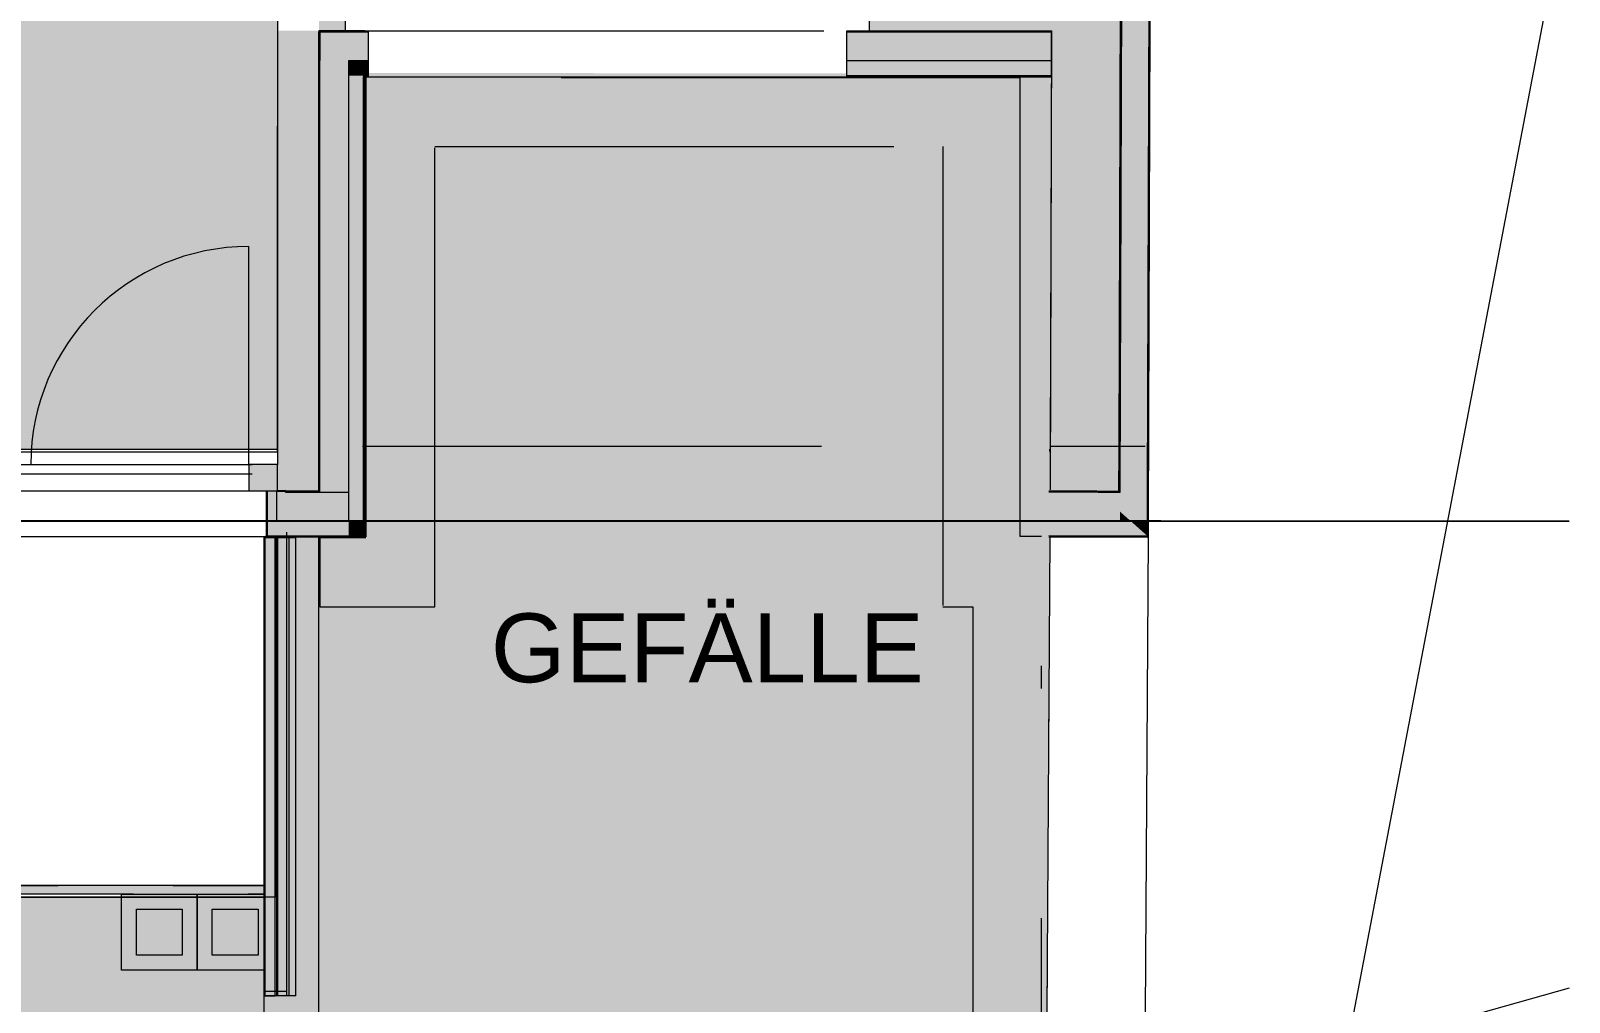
# Model space of a CAD drawing. Header units: metres. Extents: x -3.9 to 83, y -38 to 6.2.
# Drawn here: x 45.88 to 52.59, y -19.65 to -15.42 of the extents above; entities that cross this region are included whole.
import ezdxf

# ---------------------------------------------------------------- set-up
doc = ezdxf.new("R2010")
doc.units = ezdxf.units.M
doc.header["$MEASUREMENT"] = 0
doc.set_wipeout_variables(frame=1)
for name, pattern in [('Achse', [0.004, 0.002, -0.001, 0, -0.001]), ('Baufluchtlinie', [0.013, 0.008, -0.005]), ('Schnittlinie', [0.006, 0.003, -0.0015, 0, -0.0015]), ('UNSICHTBAR', [0.4, 0, -0.4]), ('Untersicht', [0.001, 0.0005, -0.0005]), ('Wipeout_Contour', [1, 0, -1]), ('Öffnungslinie Tür Fenster', [0.003, 0.002, -0.001])]:
    doc.linetypes.add(name, pattern=pattern)
for name, color, linetype in [('0._Erdgeschoß PP Icon_1_0', 7, 'Continuous'), ('0._Erdgeschoß PP Icon_1_110 Wand Aussen', 7, 'Continuous'), ('0._Erdgeschoß PP Icon_1_140 Brüstung', 7, 'Continuous'), ('0._Erdgeschoß PP Icon_1_140 Geländer transparent', 7, 'Continuous'), ('0._Erdgeschoß PP Icon_1_230 Decke abgehaengt', 7, 'Continuous'), ('0._Erdgeschoß PP Icon_1_240 Unterdämmung', 7, 'Continuous'), ('0._Erdgeschoß PP Icon_1_330 Dachaufbau', 7, 'Continuous'), ('0._Erdgeschoß PP Icon_1_710 Gelände', 7, 'Continuous'), ('0._Erdgeschoß PP Icon_1_810 Raum', 7, 'Continuous'), ('0._Erdgeschoß PP Icon_1_815 Raumbegrenzung', 7, 'Continuous'), ('0._Erdgeschoß PP Icon_1_905 VP Beschriftung Übersicht.Übersicht', 7, 'Continuous'), ('0._Erdgeschoß PP Icon_1_Neubau_840 Baulinien', 7, 'Continuous')]:
    doc.layers.add(name, color=color, linetype=linetype)
doc.styles.add('ERSTELLTER_STIL_6', font='arial.ttf')

msp = doc.modelspace()

# ---------------------------------------------------------------- wipeouts: each hides what was drawn before it
at = {"color": 254, "linetype": 'Wipeout_Contour', "lineweight": 0, "ltscale": 193.488375}
msp.add_wipeout([(28.2051, 3.5109), (28.2051, -37.8391), (52.5858, -37.8391), (52.5858, 3.5109)], dxfattribs=at).dxf.layer = '0._Erdgeschoß PP Icon_1_0'

# ---------------------------------------------------------------- next in the draw order: hatches: boundary and pattern name
at = {"layer": '0._Erdgeschoß PP Icon_1_110 Wand Aussen', "linetype": 'Continuous', "lineweight": 0, "true_color": 0x000000}
for points in [[(50.6244, -17.2408), (50.6567, -7.5507), (50.3567, -7.5497), (50.3244, -17.2398)], [(50.6288, -17.4208), (50.6617, -7.5507), (50.6567, -7.5507), (50.6238, -17.4208)], [(50.7488, -17.4262), (50.7817, -7.5511), (50.6617, -7.5507), (50.6288, -17.4258)], [(50.7534, -17.5512), (50.7867, -7.5511), (50.7817, -7.5511), (50.7484, -17.5512)], [(47.1384, -15.2354), (47.1384, -15.4154), (47.2534, -15.4154), (47.2534, -15.2354)], [(49.5374, -15.4154), (50.3305, -15.4154), (50.3311, -15.2354), (49.5374, -15.2354)], [(46.9584, -15.4154), (46.9584, -17.2404), (47.1384, -17.2404), (47.1384, -15.4154)], [(47.1434, -15.4204), (47.1384, -15.4154), (47.1384, -15.4204)], [(47.1434, -15.4154), (47.1384, -15.4154), (47.1434, -15.4204)], [(47.2534, -15.4154), (47.1434, -15.4154), (47.1434, -15.4204), (47.3529, -15.4204), (47.3529, -15.4154)], [(49.4379, -15.4154), (49.4379, -15.4204), (50.3305, -15.4204), (50.3305, -15.4154), (49.5374, -15.4154)], [(47.1434, -15.4204), (47.1384, -15.4204), (47.1384, -17.4204), (47.1434, -17.4204)], [(47.2684, -15.5454), (47.1434, -15.4204), (47.1434, -15.5454)], [(47.2684, -15.4204), (47.1434, -15.4204), (47.2684, -15.5454)], [(47.2684, -15.4204), (47.2684, -15.5454), (47.3529, -15.5454), (47.3529, -15.4204)], [(49.4379, -15.4204), (49.4379, -15.5454), (50.3301, -15.5454), (50.3305, -15.4204)], [(47.1434, -15.5454), (47.1434, -17.4254), (47.2684, -17.4254), (47.2684, -15.5454)], [(47.2684, -15.5454), (47.2684, -15.6104), (47.3334, -15.6104)], [(47.3334, -15.5454), (47.2684, -15.5454), (47.3334, -15.6104)], [(47.3529, -15.5454), (47.3334, -15.5454), (47.3334, -15.6104), (47.3529, -15.6104)], [(49.4379, -15.6104), (50.3299, -15.6104), (50.3301, -15.5454), (49.4379, -15.5454)], [(47.2684, -15.6104), (47.2684, -17.5504), (47.3334, -17.5504), (47.3334, -15.6104)], [(47.3334, -15.6104), (47.3334, -15.6154), (47.3384, -15.6154)], [(47.3384, -15.6104), (47.3334, -15.6104), (47.3384, -15.6154)], [(47.3334, -15.6154), (47.3334, -17.6154), (47.3384, -17.6154), (47.3384, -15.6154)], [(47.3529, -15.6104), (47.3384, -15.6104), (47.3384, -15.6154), (47.3529, -15.6154)], [(49.4379, -15.6154), (50.3298, -15.6154), (50.3299, -15.6104), (49.4379, -15.6104)], [(46.9584, -17.2404), (47.1384, -17.4204), (47.1384, -17.2404)], [(46.9584, -17.4204), (47.1384, -17.4204), (46.9584, -17.2404)], [(50.3188, -17.4198), (50.3238, -17.4198), (50.3244, -17.2398), (50.3194, -17.2544)], [(50.3194, -17.2544), (50.3244, -17.2398), (50.3194, -17.2398)], [(50.3238, -17.4198), (50.5275, -17.4205), (50.3244, -17.2398)], [(50.3244, -17.2398), (50.5275, -17.4205), (50.6238, -17.4208), (50.6244, -17.2408)], [(46.9584, -17.3054), (46.8334, -17.3054), (46.8334, -17.4204), (46.9584, -17.4204)], [(46.9134, -17.4204), (46.9134, -17.5504), (46.9534, -17.5504), (46.9534, -17.4204)], [(46.9934, -17.4254), (46.9934, -17.4204), (46.9534, -17.4204), (46.9534, -17.4254)], [(46.9534, -17.5504), (47.1434, -17.5504), (47.1434, -17.4254), (46.9534, -17.4254)], [(46.9934, -17.4204), (46.9934, -17.4254), (47.1384, -17.4254), (47.1384, -17.4204)], [(47.1434, -17.4204), (47.1384, -17.4204), (47.1434, -17.4254)], [(47.1384, -17.4254), (47.1434, -17.4254), (47.1384, -17.4204)], [(47.1434, -17.4254), (47.2684, -17.5504), (47.2684, -17.4254)], [(47.1434, -17.5504), (47.2684, -17.5504), (47.1434, -17.4254)], [(50.6285, -17.5103), (50.5332, -17.4255), (50.3188, -17.4248), (50.3184, -17.5498), (50.6284, -17.5508)], [(50.3188, -17.4248), (50.5332, -17.4255), (50.5275, -17.4205), (50.3188, -17.4198)], [(50.5275, -17.4205), (50.5332, -17.4255), (50.6238, -17.4258), (50.6238, -17.4208)], [(50.5332, -17.4255), (50.6235, -17.5059), (50.6238, -17.4258)], [(50.6238, -17.4258), (50.6235, -17.5059), (50.6285, -17.5103), (50.6288, -17.4258)], [(50.6238, -17.4208), (50.6238, -17.4258), (50.6288, -17.4258), (50.6288, -17.4208)], [(50.6288, -17.4258), (50.6285, -17.5103), (50.6742, -17.5509), (50.7484, -17.5512), (50.7488, -17.4262)], [(47.2684, -17.5504), (47.3334, -17.6154), (47.3334, -17.5504)], [(47.2684, -17.6154), (47.3334, -17.6154), (47.2684, -17.5504)], [(50.6284, -17.5508), (50.6742, -17.5509), (50.6285, -17.5103)], [(47.3334, -17.6154), (47.3384, -17.6204), (47.3384, -17.6154)], [(47.3334, -17.6204), (47.3384, -17.6204), (47.3334, -17.6154)]]:
    msp.add_hatch(color=18, dxfattribs=at).paths.add_polyline_path(points)
at = {"layer": '0._Erdgeschoß PP Icon_1_810 Raum', "linetype": 'Continuous', "lineweight": 0, "true_color": 0x191919}
msp.add_hatch(color=250, dxfattribs=at).paths.add_polyline_path([(46.9584, -15.2354), (46.9584, -8.7754), (46.9584, -5.6604), (45.2034, -5.6604), (45.2034, -8.0254), (45.4534, -8.0254), (45.4534, -8.7754), (45.2034, -8.7754), (42.7434, -8.7754), (42.7434, -8.5954), (42.7434, -8.5879), (42.5834, -8.5879), (42.5834, -8.5654), (40.9034, -8.5654), (40.9034, -8.5879), (40.7434, -8.5879), (40.7434, -8.7754), (40.1134, -8.7754), (38.6534, -8.7754), (38.6534, -9.6854), (38.6534, -11.0754), (38.6534, -11.3254), (40.3584, -11.3254), (40.3584, -9.9854), (44.6234, -9.9854), (44.6234, -11.3254), (45.1284, -11.3254), (45.5784, -11.3254), (45.6284, -11.3254), (45.6284, -13.2354), (45.3784, -13.2354), (45.3784, -17.2404), (46.9584, -17.2404)])
at = {"layer": '0._Erdgeschoß PP Icon_1_905 VP Beschriftung Übersicht.Übersicht', "linetype": 'Continuous', "lineweight": 0, "true_color": 0xebebe3}
msp.add_hatch(color=254, dxfattribs=at).paths.add_polyline_path([(47.3384, -15.6154), (47.3384, -17.2254), (50.3298, -17.2254), (50.3298, -15.6119)])
at = {"layer": '0._Erdgeschoß PP Icon_1_905 VP Beschriftung Übersicht.Übersicht', "linetype": 'Continuous', "lineweight": 0, "true_color": 0xffffff}
for points in [[(46.2784, -19.178), (46.2784, -19.508), (46.6084, -19.508), (46.6084, -19.178)], [(46.5434, -19.443), (46.5434, -19.243), (46.3434, -19.243), (46.3434, -19.443)]]:
    msp.add_hatch(color=7, dxfattribs=at).paths.add_polyline_path(points)

# ---------------------------------------------------------------- next in the draw order: linework, layer by layer
at = {"layer": '0._Erdgeschoß PP Icon_1_110 Wand Aussen', "color": 7, "linetype": 'Continuous', "lineweight": 18, "ltscale": 1000}
for p, q in [((50.6244, -17.2408), (50.6567, -7.5507)), ((47.1384, -15.4154), (47.1384, -15.4204)), ((47.1384, -15.4154), (47.2534, -15.4154)), ((47.1384, -15.4154), (47.1384, -15.4204)), ((49.5374, -15.4154), (50.3305, -15.4154)), ((47.1384, -17.2404), (47.1384, -15.4204)), ((46.9584, -17.2404), (46.9584, -17.3054)), ((47.1384, -17.4204), (47.1384, -17.2404)), ((47.1384, -17.4204), (47.1384, -17.2404)), ((50.6238, -17.4208), (50.6244, -17.2408)), ((46.9584, -17.4204), (46.9584, -17.3054)), ((46.9934, -17.4204), (46.9584, -17.4204)), ((46.9934, -17.4204), (47.1384, -17.4204)), ((50.3188, -17.4198), (50.3238, -17.4198)), ((50.3238, -17.4198), (50.5275, -17.4205)), ((50.3238, -17.4198), (50.5275, -17.4205)), ((50.5275, -17.4205), (50.6238, -17.4208)), ((50.5275, -17.4205), (50.6238, -17.4208))]:
    msp.add_line(p, q, dxfattribs=at)
at = {"layer": '0._Erdgeschoß PP Icon_1_110 Wand Aussen', "color": 7, "linetype": 'Continuous', "lineweight": 13, "ltscale": 1000}
for p, q in [((50.6288, -17.4208), (50.6617, -7.5507)), ((50.7488, -17.4262), (50.7817, -7.5511)), ((47.1434, -15.4204), (47.1434, -15.5454)), ((47.1434, -15.4204), (47.3529, -15.4204)), ((47.1434, -15.4204), (47.1434, -15.5454)), ((49.4379, -15.4204), (50.3305, -15.4204)), ((47.1434, -17.4204), (47.1434, -15.5454)), ((47.3334, -15.6104), (47.3334, -15.6154)), ((47.3334, -15.6104), (47.3529, -15.6104)), ((47.3334, -15.6104), (47.3334, -15.6154)), ((47.3334, -17.5504), (47.3334, -15.6154)), ((49.4379, -15.6104), (50.3299, -15.6104)), ((46.9134, -17.4204), (46.9534, -17.4204)), ((46.9134, -17.4204), (46.9134, -17.5504)), ((46.9534, -17.4204), (46.9534, -17.5504)), ((46.9934, -17.4254), (46.9934, -17.4204)), ((46.9934, -17.4254), (47.1384, -17.4254)), ((47.1384, -17.4254), (47.1434, -17.4254)), ((47.1434, -17.4254), (47.1434, -17.4204)), ((47.1434, -17.4254), (47.1434, -17.4204)), ((50.3188, -17.4248), (50.5332, -17.4255)), ((50.5332, -17.4255), (50.6238, -17.4258)), ((50.6238, -17.4258), (50.6288, -17.4258)), ((50.6238, -17.4258), (50.6288, -17.4258)), ((50.6288, -17.4258), (50.6288, -17.4208)), ((50.7484, -17.5512), (50.7488, -17.4262)), ((50.7484, -17.5512), (50.7488, -17.4262)), ((46.9134, -17.5504), (46.9534, -17.5504)), ((46.9134, -17.5504), (46.9534, -17.5504)), ((47.3334, -17.6154), (47.3334, -17.5504)), ((47.3334, -17.6154), (47.3334, -17.5504)), ((47.2684, -17.6154), (47.3334, -17.6154))]:
    msp.add_line(p, q, dxfattribs=at)
at = {"layer": '0._Erdgeschoß PP Icon_1_110 Wand Aussen', "color": 7, "linetype": 'Continuous', "lineweight": 0, "ltscale": 1000}
for p, q in [((47.2684, -15.5454), (47.3529, -15.5454)), ((47.2684, -17.4254), (47.2684, -15.5454)), ((49.4379, -15.5454), (50.3301, -15.5454)), ((47.2684, -17.5504), (47.2684, -17.4254)), ((46.9534, -17.5504), (47.1434, -17.5504)), ((47.1434, -17.5504), (47.2684, -17.5504)), ((50.3184, -17.5498), (50.6284, -17.5508)), ((50.6284, -17.5508), (50.6742, -17.5509)), ((50.6742, -17.5509), (50.7484, -17.5512)), ((50.7484, -17.5512), (50.7534, -17.5512)), ((50.7484, -17.5512), (50.7534, -17.5512))]:
    msp.add_line(p, q, dxfattribs=at)
at = {"layer": '0._Erdgeschoß PP Icon_1_110 Wand Aussen', "color": 8, "linetype": 'Continuous', "lineweight": 0, "ltscale": 1000}
msp.add_line((46.8334, -17.3054), (46.8334, -16.3554), dxfattribs=at)
at = {"layer": '0._Erdgeschoß PP Icon_1_110 Wand Aussen', "color": 7, "linetype": 'Baufluchtlinie', "lineweight": 13, "ltscale": 1000}
for p, q in [((46.9584, -17.2404), (45.3784, -17.2404)), ((45.4884, -17.3054), (46.8484, -17.3054)), ((45.4884, -17.3454), (46.8484, -17.3454)), ((45.5034, -17.3054), (46.8334, -17.3054)), ((45.5034, -17.4204), (46.8334, -17.4204)), ((46.9084, -17.4204), (46.9134, -17.4204))]:
    msp.add_line(p, q, dxfattribs=at)
at = {"layer": '0._Erdgeschoß PP Icon_1_110 Wand Aussen', "color": 7, "linetype": 'Continuous', "lineweight": 13, "ltscale": 1000, "flags": 128}
for points in [[(50.7534, -17.5512), (50.7867, -7.5511)], [(47.3529, -15.4154), (47.3529, -15.4204)], [(49.4379, -15.4204), (49.4379, -15.4154)], [(50.3305, -15.4204), (50.3305, -15.4154)], [(47.3529, -15.4204), (47.3529, -15.5454)], [(49.4379, -15.5454), (49.4379, -15.4204)], [(50.3301, -15.5454), (50.3305, -15.4204)], [(47.3529, -15.5454), (47.3529, -15.6104)], [(49.4379, -15.6104), (49.4379, -15.5454)], [(50.3299, -15.6104), (50.3301, -15.5454)], [(47.3384, -15.6154), (47.3529, -15.6154)], [(47.3384, -17.6154), (47.3384, -15.6154)], [(47.3529, -15.6104), (47.3529, -15.6154)], [(49.4379, -15.6154), (49.4379, -15.6104)], [(49.4379, -15.6154), (50.3298, -15.6154)], [(50.3298, -15.6154), (50.3299, -15.6104)], [(47.3384, -17.6204), (47.3384, -17.6154)]]:
    msp.add_lwpolyline(points, dxfattribs=at)
at = {"layer": '0._Erdgeschoß PP Icon_1_110 Wand Aussen', "color": 7, "linetype": 'Continuous', "lineweight": 18, "ltscale": 1000, "flags": 128}
for points in [[(46.9584, -15.2354), (46.9584, -15.4154)], [(47.2534, -15.2354), (47.2534, -15.4154)], [(49.5374, -15.4154), (49.5374, -15.2354)], [(46.9584, -15.4154), (46.9584, -17.2404)], [(47.2534, -15.4154), (47.3529, -15.4154)], [(49.4379, -15.4154), (49.5374, -15.4154)], [(50.3305, -15.4154), (50.3244, -17.2398)]]:
    msp.add_lwpolyline(points, dxfattribs=at)
at = {"layer": '0._Erdgeschoß PP Icon_1_110 Wand Aussen', "color": 154, "linetype": 'Continuous', "lineweight": 13, "ltscale": 1000, "true_color": 0x004e91, "flags": 128}
msp.add_lwpolyline([(47.3529, -15.6154), (49.4379, -15.6154)], dxfattribs=at)
at = {"layer": '0._Erdgeschoß PP Icon_1_110 Wand Aussen', "color": 7, "linetype": 'Continuous', "lineweight": 13, "ltscale": 1000, "flags": 128}
msp.add_lwpolyline([(46.9584, -17.3054), (46.8334, -17.3054), (46.8334, -17.4204), (46.9584, -17.4204)], close=True, dxfattribs=at)
at = {"layer": '0._Erdgeschoß PP Icon_1_110 Wand Aussen', "color": 8, "linetype": 'Continuous', "lineweight": 0, "ltscale": 1000}
msp.add_arc((46.8334, -17.3054), 0.95, 90, 180, dxfattribs=at)
at = {"layer": '0._Erdgeschoß PP Icon_1_110 Wand Aussen', "color": 7, "linetype": 'Continuous', "lineweight": 18, "ltscale": 1000}
msp.add_point((46.9934, -17.4204), dxfattribs=at)
at = {"layer": '0._Erdgeschoß PP Icon_1_110 Wand Aussen', "color": 7, "linetype": 'Continuous', "lineweight": 0, "ltscale": 1000}
msp.add_point((46.9534, -17.5504), dxfattribs=at)
at = {"layer": '0._Erdgeschoß PP Icon_1_230 Decke abgehaengt', "color": 8, "linetype": 'Schnittlinie', "lineweight": 13, "ltscale": 1000, "flags": 128}
msp.add_lwpolyline([(45.3784, -17.2504), (46.9584, -17.2504), (46.9584, -13.2354), (45.3784, -13.2354)], close=True, dxfattribs=at)
at = {"layer": '0._Erdgeschoß PP Icon_1_240 Unterdämmung', "color": 7, "linetype": 'Continuous', "lineweight": 18, "ltscale": 1000}
msp.add_line((50.3194, -17.2398), (50.3244, -17.2398), dxfattribs=at)
at = {"layer": '0._Erdgeschoß PP Icon_1_330 Dachaufbau', "color": 253, "linetype": 'Achse', "lineweight": 13, "ltscale": 1000, "true_color": 0xafcca4, "flags": 128}
for points in [[(47.3384, -15.4154), (47.1384, -15.4154)], [(47.1384, -15.4154), (47.1384, -17.4204)], [(47.3384, -15.4154), (50.3305, -15.4154)], [(47.3384, -17.6154), (47.3384, -15.4154)], [(47.3434, -15.62), (47.3434, -17.6254)], [(50.1934, -15.62), (47.3434, -15.62)], [(50.1934, -17.6197), (50.1934, -15.62)], [(47.6434, -15.92), (49.857, -15.92)], [(47.6434, -17.9254), (47.6434, -15.92)], [(49.857, -15.92), (49.857, -17.9254)], [(46.9984, -17.4204), (47.1384, -17.4204), (47.1434, -17.4204)], [(47.1434, -17.4254), (47.1434, -17.4204)], [(47.1434, -17.4254), (47.2684, -17.4254)], [(47.2684, -17.5504), (47.2684, -17.4254)], [(47.2684, -17.5504), (47.3334, -17.5504)], [(47.3334, -17.6154), (47.3334, -17.5504)], [(47.3334, -17.6154), (47.3384, -17.6154)], [(49.857, -17.9254), (49.987, -17.9254)], [(49.987, -17.9254), (49.987, -21.282)]]:
    msp.add_lwpolyline(points, dxfattribs=at)
at = {"layer": '0._Erdgeschoß PP Icon_1_710 Gelände', "color": 83, "linetype": 'Continuous', "lineweight": 13, "ltscale": 1000, "true_color": 0x89cd89}
for p in [(52.5274, -15.0788), (52.5858, -19.5869)]:
    msp.add_line(p, (51.6143, -19.8603), dxfattribs=at)
at = {"layer": '0._Erdgeschoß PP Icon_1_815 Raumbegrenzung', "color": 8, "linetype": 'Öffnungslinie Tür Fenster', "lineweight": 13, "ltscale": 1000}
msp.add_line((47.3284, -17.2254), (50.738, -17.2254), dxfattribs=at)
at = {"layer": '0._Erdgeschoß PP Icon_1_905 VP Beschriftung Übersicht.Übersicht', "color": 7, "linetype": 'Continuous', "lineweight": 13, "ltscale": 1000, "flags": 128}
for points in [[(46.2784, -19.178), (46.6084, -19.178), (46.6084, -19.508), (46.2784, -19.508)], [(46.5434, -19.443), (46.3434, -19.443), (46.3434, -19.243), (46.5434, -19.243)]]:
    msp.add_lwpolyline(points, close=True, dxfattribs=at)
at = {"layer": '0._Erdgeschoß PP Icon_1_Neubau_840 Baulinien', "color": 1, "linetype": 'Continuous', "lineweight": 25, "ltscale": 1000, "true_color": 0xfb0106, "flags": 128}
msp.add_lwpolyline([(28.2051, -17.5299), (31.8184, -17.5504), (50.806, -17.5509), (52.5858, -17.5524)], dxfattribs=at)

# ---------------------------------------------------------------- next in the draw order: texts
at = {"layer": '0._Erdgeschoß PP Icon_1_905 VP Beschriftung Übersicht.Übersicht', "color": 7, "linetype": 'Continuous', "lineweight": 13, "insert": (48.8309, -17.9542), "char_height": 0.3, "attachment_point": 2, "style": 'ERSTELLTER_STIL_6'}
msp.add_mtext('\\A1;{\\pqc;\\fHelvetica|b0|i0|c0|p0;\\W1.000000;GEFÄLLE}', dxfattribs=at)

# ---------------------------------------------------------------- next in the draw order: wipeouts: each hides what was drawn before it
at = {"color": 254, "linetype": 'Wipeout_Contour', "lineweight": 0, "ltscale": 202.116941}
msp.add_wipeout([(46.9034, -19.8835), (46.9034, -17.6204), (46.8984, -17.6204), (46.8984, -19.9066)], dxfattribs=at).dxf.layer = '0._Erdgeschoß PP Icon_1_0'

# ---------------------------------------------------------------- next in the draw order: wipeouts: each hides what was drawn before it
at = {"color": 254, "linetype": 'Wipeout_Contour', "lineweight": 0, "ltscale": 202.103654}
msp.add_wipeout([(46.9534, -19.6763), (46.9534, -17.6204), (46.9034, -17.6204), (46.9034, -19.9071)], dxfattribs=at).dxf.layer = '0._Erdgeschoß PP Icon_1_0'

# ---------------------------------------------------------------- next in the draw order: hatches: boundary and pattern name
at = {"layer": '0._Erdgeschoß PP Icon_1_110 Wand Aussen', "linetype": 'Continuous', "lineweight": 0, "true_color": 0x000000}
msp.add_hatch(color=18, dxfattribs=at).paths.add_polyline_path([(46.9084, -17.4204), (46.9084, -17.6154), (46.9134, -17.6154), (46.9134, -17.4204)])
at = {"layer": '0._Erdgeschoß PP Icon_1_140 Brüstung', "linetype": 'Continuous', "lineweight": 0, "true_color": 0x000000}
msp.add_hatch(color=18, dxfattribs=at).paths.add_polyline_path([(46.8984, -17.6254), (46.8984, -19.6204), (46.9034, -19.6204), (46.9034, -17.6254)])
at = {"layer": '0._Erdgeschoß PP Icon_1_905 VP Beschriftung Übersicht.Übersicht', "linetype": 'Continuous', "lineweight": 0, "true_color": 0xbebebe}
msp.add_hatch(color=9, dxfattribs=at).paths.add_polyline_path([(45.5034, -19.1404), (45.4534, -19.1404), (45.4534, -23.8454), (45.5034, -23.8454), (45.5034, -19.178), (46.8984, -19.178), (46.8984, -19.1404)])
at = {"layer": '0._Erdgeschoß PP Icon_1_905 VP Beschriftung Übersicht.Übersicht', "linetype": 'Continuous', "lineweight": 0, "true_color": 0xffffff}
for points in [[(46.6084, -19.178), (46.6084, -19.508), (46.8984, -19.508), (46.8984, -19.178)], [(46.8734, -19.443), (46.8734, -19.243), (46.6734, -19.243), (46.6734, -19.443)]]:
    msp.add_hatch(color=7, dxfattribs=at).paths.add_polyline_path(points)

# ---------------------------------------------------------------- next in the draw order: linework, layer by layer
at = {"layer": '0._Erdgeschoß PP Icon_1_110 Wand Aussen', "color": 7, "linetype": 'Baufluchtlinie', "lineweight": 13, "ltscale": 1000}
for p, q in [((46.9084, -17.4204), (46.9084, -17.6154)), ((46.9134, -17.4204), (46.9134, -17.6154)), ((46.9084, -17.6204), (45.4284, -17.6204)), ((46.9084, -17.6154), (46.9134, -17.6154)), ((46.9084, -17.6154), (46.9134, -17.6154))]:
    msp.add_line(p, q, dxfattribs=at)
at = {"layer": '0._Erdgeschoß PP Icon_1_110 Wand Aussen', "color": 7, "linetype": 'Continuous', "lineweight": 13, "ltscale": 1000}
msp.add_line((46.9084, -17.6204), (46.9084, -17.6154), dxfattribs=at)
at = {"layer": '0._Erdgeschoß PP Icon_1_110 Wand Aussen', "color": 7, "linetype": 'Continuous', "lineweight": 18, "ltscale": 1000, "flags": 128}
for points in [[(46.8984, -17.6204), (46.8984, -19.9066)], [(46.8984, -17.6204), (46.9034, -17.6204)]]:
    msp.add_lwpolyline(points, dxfattribs=at)
at = {"layer": '0._Erdgeschoß PP Icon_1_110 Wand Aussen', "color": 7, "linetype": 'Continuous', "lineweight": 13, "ltscale": 1000}
msp.add_point((46.9134, -17.6154), dxfattribs=at)
at = {"layer": '0._Erdgeschoß PP Icon_1_140 Brüstung', "color": 7, "linetype": 'Continuous', "lineweight": 13, "ltscale": 1000}
msp.add_line((46.9034, -17.6254), (46.9034, -19.6204), dxfattribs=at)
at = {"layer": '0._Erdgeschoß PP Icon_1_140 Brüstung', "color": 7, "linetype": 'Continuous', "lineweight": 13, "ltscale": 1000, "flags": 128}
for points in [[(46.9034, -17.6254), (46.8984, -17.6254)], [(46.8984, -17.6254), (46.8984, -19.6204)], [(46.9034, -19.6204), (46.8984, -19.6204)]]:
    msp.add_lwpolyline(points, dxfattribs=at)
at = {"layer": '0._Erdgeschoß PP Icon_1_140 Geländer transparent', "color": 7, "linetype": 'Continuous', "lineweight": 18, "ltscale": 1000, "flags": 128}
for points in [[(46.8984, -17.6254), (46.8984, -19.1404)], [(46.8984, -19.1404), (45.5034, -19.1404)], [(45.5034, -19.1904), (46.8984, -19.1904)], [(46.8984, -19.1904), (46.8984, -19.6204)]]:
    msp.add_lwpolyline(points, dxfattribs=at)
at = {"layer": '0._Erdgeschoß PP Icon_1_330 Dachaufbau', "color": 253, "linetype": 'Achse', "lineweight": 13, "ltscale": 1000, "true_color": 0xafcca4, "flags": 128}
msp.add_lwpolyline([(46.3534, -22.4221), (46.8984, -19.9066), (46.8984, -19.6004)], dxfattribs=at)
at = {"layer": '0._Erdgeschoß PP Icon_1_905 VP Beschriftung Übersicht.Übersicht', "color": 7, "linetype": 'Untersicht', "lineweight": 13, "ltscale": 1000, "flags": 128}
msp.add_lwpolyline([(45.5034, -19.1404), (46.8984, -19.1404), (46.8984, -19.178), (45.5034, -19.178), (45.5034, -23.8454), (45.4534, -23.8454), (45.4534, -19.1404)], close=True, dxfattribs=at)
at = {"layer": '0._Erdgeschoß PP Icon_1_905 VP Beschriftung Übersicht.Übersicht', "color": 7, "linetype": 'Continuous', "lineweight": 13, "ltscale": 1000, "flags": 128}
for points in [[(46.6084, -19.178), (46.8984, -19.178), (46.8984, -19.508), (46.6084, -19.508)], [(46.8734, -19.443), (46.6734, -19.443), (46.6734, -19.243), (46.8734, -19.243)]]:
    msp.add_lwpolyline(points, close=True, dxfattribs=at)
at = {"layer": '0._Erdgeschoß PP Icon_1_905 VP Beschriftung Übersicht.Übersicht', "color": 8, "linetype": 'Continuous', "lineweight": 13, "ltscale": 1000, "flags": 128}
msp.add_lwpolyline([(46.8984, -19.6004), (46.8984, -19.9066), (46.3534, -22.4221)], dxfattribs=at)

# ---------------------------------------------------------------- next in the draw order: wipeouts: each hides what was drawn before it
at = {"color": 254, "linetype": 'Wipeout_Contour', "lineweight": 0, "ltscale": 202.325807}
msp.add_wipeout([(46.9584, -19.8894), (46.9584, -17.6204), (46.9534, -17.6204), (46.9534, -19.9125)], dxfattribs=at).dxf.layer = '0._Erdgeschoß PP Icon_1_0'

# ---------------------------------------------------------------- next in the draw order: wipeouts: each hides what was drawn before it
at = {"color": 254, "linetype": 'Wipeout_Contour', "lineweight": 0, "ltscale": 202.225716}
msp.add_wipeout([(47.1384, -19.082), (47.1384, -17.6204), (46.9584, -17.6204), (46.9584, -19.913)], dxfattribs=at).dxf.layer = '0._Erdgeschoß PP Icon_1_0'

# ---------------------------------------------------------------- next in the draw order: hatches: boundary and pattern name
at = {"layer": '0._Erdgeschoß PP Icon_1_110 Wand Aussen', "linetype": 'Continuous', "lineweight": 0, "true_color": 0x000000}
for points in [[(46.9134, -17.6154), (47.2684, -17.6154), (47.2684, -17.5504), (46.9134, -17.5504)], [(47.3334, -17.6154), (46.9084, -17.6154), (46.9084, -17.6204), (47.3334, -17.6204)]]:
    msp.add_hatch(color=18, dxfattribs=at).paths.add_polyline_path(points)

# ---------------------------------------------------------------- next in the draw order: linework, layer by layer
at = {"layer": '0._Erdgeschoß PP Icon_1_110 Wand Aussen', "color": 7, "linetype": 'Continuous', "lineweight": 13, "ltscale": 1000}
msp.add_line((46.9134, -17.6154), (47.2684, -17.6154), dxfattribs=at)
at = {"layer": '0._Erdgeschoß PP Icon_1_110 Wand Aussen', "color": 7, "linetype": 'Continuous', "lineweight": 18, "ltscale": 1000, "flags": 128}
for points in [[(46.9034, -17.6204), (46.9534, -17.6204)], [(46.9534, -17.6204), (46.9584, -17.6204)], [(46.9584, -17.6204), (47.1384, -17.6204)]]:
    msp.add_lwpolyline(points, dxfattribs=at)
at = {"layer": '0._Erdgeschoß PP Icon_1_110 Wand Aussen', "color": 7, "linetype": 'Continuous', "lineweight": 13, "ltscale": 1000, "flags": 128}
msp.add_lwpolyline([(46.9084, -17.6204), (47.3384, -17.6204)], dxfattribs=at)
at = {"layer": '0._Erdgeschoß PP Icon_1_140 Brüstung', "color": 7, "linetype": 'Continuous', "lineweight": 13, "ltscale": 1000, "flags": 128}
for points in [[(46.9534, -17.6254), (46.9034, -17.6254)], [(46.9584, -17.6254), (46.9534, -17.6254)]]:
    msp.add_lwpolyline(points, dxfattribs=at)
at = {"layer": '0._Erdgeschoß PP Icon_1_140 Brüstung', "color": 7, "linetype": 'Continuous', "lineweight": 18, "ltscale": 1000, "flags": 128}
for points in [[(46.9984, -17.6254), (46.9584, -17.6254)], [(47.0084, -17.6254), (46.9984, -17.6254)], [(47.0384, -17.6254), (47.0084, -17.6254)]]:
    msp.add_lwpolyline(points, dxfattribs=at)
at = {"layer": '0._Erdgeschoß PP Icon_1_140 Geländer transparent', "color": 7, "linetype": 'Continuous', "lineweight": 18, "ltscale": 1000, "flags": 128}
msp.add_lwpolyline([(46.9484, -17.6254), (46.8984, -17.6254)], dxfattribs=at)
at = {"layer": '0._Erdgeschoß PP Icon_1_330 Dachaufbau', "color": 253, "linetype": 'Achse', "lineweight": 13, "ltscale": 1000, "true_color": 0xafcca4, "flags": 128}
for points in [[(47.1434, -17.6254), (47.1434, -17.9254)], [(47.3434, -17.6254), (47.1434, -17.6254)], [(47.1434, -17.9254), (47.6434, -17.9254)]]:
    msp.add_lwpolyline(points, dxfattribs=at)

# ---------------------------------------------------------------- next in the draw order: wipeouts: each hides what was drawn before it
at = {"color": 254, "linetype": 'Wipeout_Contour', "lineweight": 0, "ltscale": 152.767336}
msp.add_wipeout([(47.1384, -19.082), (46.9584, -19.913), (47.1384, -19.9323)], dxfattribs=at).dxf.layer = '0._Erdgeschoß PP Icon_1_0'

# ---------------------------------------------------------------- next in the draw order: hatches: boundary and pattern name
at = {"layer": '0._Erdgeschoß PP Icon_1_140 Brüstung', "linetype": 'Continuous', "lineweight": 0, "true_color": 0x000000}
for points in [[(46.9034, -17.6254), (46.9034, -19.6204), (46.9534, -19.6204), (46.9534, -17.6254)], [(46.9534, -17.6254), (46.9534, -19.6204), (46.9584, -19.6204), (46.9584, -17.6254)], [(46.9984, -19.6204), (46.9984, -17.6254), (46.9584, -17.6254), (46.9584, -19.6204)], [(47.0384, -19.6204), (47.0384, -17.6254), (47.0084, -17.6254), (47.0084, -19.6204)]]:
    msp.add_hatch(color=18, dxfattribs=at).paths.add_polyline_path(points)
at = {"layer": '0._Erdgeschoß PP Icon_1_140 Brüstung', "linetype": 'Continuous', "lineweight": 0, "true_color": 0xffffff}
msp.add_hatch(color=7, dxfattribs=at).paths.add_polyline_path([(47.0084, -19.6204), (47.0084, -17.6254), (46.9984, -17.6254), (46.9984, -19.6204)])
at = {"layer": '0._Erdgeschoß PP Icon_1_140 Geländer transparent', "linetype": 'Continuous', "lineweight": 0, "true_color": 0x000000}
msp.add_hatch(color=18, dxfattribs=at).paths.add_polyline_path([(46.8984, -17.6254), (46.8984, -19.6204), (46.9484, -19.6204), (46.9484, -17.6254)])
at = {"layer": '0._Erdgeschoß PP Icon_1_810 Raum', "linetype": 'Continuous', "lineweight": 0, "true_color": 0x6c6c64}
msp.add_hatch(color=251, dxfattribs=at).paths.add_polyline_path([(47.3284, -17.6204), (46.9484, -17.6204), (46.9484, -19.1904), (45.5034, -19.1904), (45.5034, -23.8454), (50.6614, -23.8454), (50.6897, -17.2254), (47.3284, -17.2254)])

# ---------------------------------------------------------------- next in the draw order: linework, layer by layer
at = {"layer": '0._Erdgeschoß PP Icon_1_110 Wand Aussen', "color": 7, "linetype": 'Continuous', "lineweight": 18, "ltscale": 1000, "flags": 128}
msp.add_lwpolyline([(47.1384, -19.9323), (47.1384, -17.6204)], dxfattribs=at)
at = {"layer": '0._Erdgeschoß PP Icon_1_140 Brüstung', "color": 7, "linetype": 'Continuous', "lineweight": 13, "ltscale": 1000}
msp.add_line((46.9534, -17.6254), (46.9534, -19.6204), dxfattribs=at)
at = {"layer": '0._Erdgeschoß PP Icon_1_140 Brüstung', "color": 7, "linetype": 'Continuous', "lineweight": 18, "ltscale": 1000}
for p, q in [((46.9584, -17.6254), (46.9584, -19.6204)), ((46.9984, -19.6204), (46.9984, -17.6254)), ((47.0084, -19.6204), (47.0084, -17.6254))]:
    msp.add_line(p, q, dxfattribs=at)
at = {"layer": '0._Erdgeschoß PP Icon_1_140 Brüstung', "color": 7, "linetype": 'Continuous', "lineweight": 18, "ltscale": 1000, "flags": 128}
for points in [[(47.0384, -19.6204), (47.0384, -17.6254)], [(46.9984, -19.6204), (46.9584, -19.6204)], [(47.0084, -19.6204), (46.9984, -19.6204)], [(47.0384, -19.6204), (47.0084, -19.6204)]]:
    msp.add_lwpolyline(points, dxfattribs=at)
at = {"layer": '0._Erdgeschoß PP Icon_1_140 Brüstung', "color": 7, "linetype": 'Continuous', "lineweight": 13, "ltscale": 1000, "flags": 128}
for points in [[(46.9534, -19.6204), (46.9034, -19.6204)], [(46.9584, -19.6204), (46.9534, -19.6204)]]:
    msp.add_lwpolyline(points, dxfattribs=at)
at = {"layer": '0._Erdgeschoß PP Icon_1_140 Geländer transparent', "color": 7, "linetype": 'Continuous', "lineweight": 18, "ltscale": 1000, "flags": 128}
for points in [[(46.9484, -19.6204), (46.9484, -17.6254)], [(46.8984, -19.6204), (46.9484, -19.6204)]]:
    msp.add_lwpolyline(points, dxfattribs=at)
at = {"layer": '0._Erdgeschoß PP Icon_1_330 Dachaufbau', "color": 253, "linetype": 'Achse', "lineweight": 13, "ltscale": 1000, "true_color": 0xafcca4, "flags": 128}
for points in [[(46.9984, -19.6004), (46.9984, -17.4204)], [(46.8984, -19.6004), (46.9984, -19.6004)]]:
    msp.add_lwpolyline(points, dxfattribs=at)
at = {"layer": '0._Erdgeschoß PP Icon_1_815 Raumbegrenzung', "color": 8, "linetype": 'Continuous', "lineweight": 13, "ltscale": 1000, "flags": 128}
msp.add_lwpolyline([(46.9484, -17.6204), (46.9484, -19.1904), (45.5034, -19.1904), (45.5034, -23.9154)], dxfattribs=at)

# ---------------------------------------------------------------- next in the draw order: wipeouts: each hides what was drawn before it
at = {"color": 254, "linetype": 'Wipeout_Contour', "lineweight": 0, "ltscale": 217.851054}
msp.add_wipeout([(50.7262, -21.7726), (50.7529, -17.6212), (50.7479, -17.6212), (50.7212, -21.7726)], dxfattribs=at).dxf.layer = '0._Erdgeschoß PP Icon_1_0'

# ---------------------------------------------------------------- next in the draw order: wipeouts: each hides what was drawn before it
at = {"color": 254, "linetype": 'Wipeout_Contour', "lineweight": 0, "ltscale": 217.639309}
msp.add_wipeout([(50.7212, -21.7726), (50.7479, -17.6212), (50.6279, -17.6204), (50.6012, -21.7718)], dxfattribs=at).dxf.layer = '0._Erdgeschoß PP Icon_1_0'

# ---------------------------------------------------------------- next in the draw order: hatches: boundary and pattern name
at = {"layer": '0._Erdgeschoß PP Icon_1_110 Wand Aussen', "linetype": 'Continuous', "lineweight": 0, "true_color": 0x000000}
for points in [[(50.6742, -17.5509), (50.7475, -17.6162), (50.7484, -17.5512)], [(50.7484, -17.5512), (50.7482, -17.6162), (50.7532, -17.6162), (50.7534, -17.5512)], [(50.7482, -17.6168), (50.7532, -17.6212), (50.7532, -17.6162), (50.7482, -17.6162)]]:
    msp.add_hatch(color=18, dxfattribs=at).paths.add_polyline_path(points)

# ---------------------------------------------------------------- next in the draw order: linework, layer by layer
at = {"layer": '0._Erdgeschoß PP Icon_1_110 Wand Aussen', "color": 7, "linetype": 'Continuous', "lineweight": 13, "ltscale": 1000}
for p, q in [((50.7475, -17.6162), (50.7482, -17.6162)), ((50.7482, -17.6162), (50.7532, -17.6162))]:
    msp.add_line(p, q, dxfattribs=at)
at = {"layer": '0._Erdgeschoß PP Icon_1_110 Wand Aussen', "color": 7, "linetype": 'Continuous', "lineweight": 13, "ltscale": 1000, "flags": 128}
for points in [[(50.7532, -17.6162), (50.7534, -17.5512)], [(50.7532, -17.6212), (50.7532, -17.6162)]]:
    msp.add_lwpolyline(points, dxfattribs=at)
at = {"layer": '0._Erdgeschoß PP Icon_1_110 Wand Aussen', "color": 7, "linetype": 'Continuous', "lineweight": 18, "ltscale": 1000, "flags": 128}
for points in [[(50.7262, -21.7726), (50.7529, -17.6212)], [(50.7529, -17.6212), (50.7479, -17.6212)]]:
    msp.add_lwpolyline(points, dxfattribs=at)

# ---------------------------------------------------------------- next in the draw order: wipeouts: each hides what was drawn before it
at = {"color": 254, "linetype": 'Wipeout_Contour', "lineweight": 0, "ltscale": 217.384088}
msp.add_wipeout([(50.6012, -21.7718), (50.6279, -17.6204), (50.6229, -17.6204), (50.5962, -21.7718)], dxfattribs=at).dxf.layer = '0._Erdgeschoß PP Icon_1_0'

# ---------------------------------------------------------------- next in the draw order: wipeouts: each hides what was drawn before it
at = {"color": 254, "linetype": 'Wipeout_Contour', "lineweight": 0, "ltscale": 216.841103}
msp.add_wipeout([(50.5962, -21.7718), (50.6229, -17.6204), (50.3229, -17.6184), (50.2962, -21.7698)], dxfattribs=at).dxf.layer = '0._Erdgeschoß PP Icon_1_0'

# ---------------------------------------------------------------- next in the draw order: hatches: boundary and pattern name
at = {"layer": '0._Erdgeschoß PP Icon_1_110 Wand Aussen', "linetype": 'Continuous', "lineweight": 0, "true_color": 0x000000}
for points in [[(50.3182, -17.6148), (50.7475, -17.6162), (50.6742, -17.5509), (50.3184, -17.5498)], [(50.3182, -17.6198), (50.7532, -17.6212), (50.7475, -17.6162), (50.3182, -17.6148)]]:
    msp.add_hatch(color=18, dxfattribs=at).paths.add_polyline_path(points)
at = {"layer": '0._Erdgeschoß PP Icon_1_905 VP Beschriftung Übersicht.Übersicht', "linetype": 'Continuous', "lineweight": 13}
for points in [[(47.338, -15.6104), (47.3384, -17.6204), (47.0384, -17.6204), (47.0384, -19.6004), (46.8984, -19.6004), (46.8984, -19.9066), (46.3534, -22.4221), (50.292, -22.4221), (50.3298, -15.6141)], [(46.9023, -19.5889), (46.9023, -20.2807), (50.3078, -20.2807), (50.3337, -15.6026), (47.3419, -15.5989), (47.3423, -17.6089), (47.0423, -17.6089), (47.0423, -19.5889)]]:
    msp.add_hatch(color=8, dxfattribs=at).paths.add_polyline_path(points)

# ---------------------------------------------------------------- next in the draw order: linework, layer by layer
at = {"layer": '0._Erdgeschoß PP Icon_1_110 Wand Aussen', "color": 7, "linetype": 'Continuous', "lineweight": 13, "ltscale": 1000}
msp.add_line((50.3182, -17.6148), (50.7475, -17.6162), dxfattribs=at)
at = {"layer": '0._Erdgeschoß PP Icon_1_110 Wand Aussen', "color": 7, "linetype": 'Continuous', "lineweight": 18, "ltscale": 1000, "flags": 128}
for points in [[(50.3229, -17.6184), (50.2962, -21.7698)], [(50.6229, -17.6204), (50.3229, -17.6184)], [(50.6279, -17.6204), (50.6229, -17.6204)], [(50.7479, -17.6212), (50.6279, -17.6204)]]:
    msp.add_lwpolyline(points, dxfattribs=at)
at = {"layer": '0._Erdgeschoß PP Icon_1_110 Wand Aussen', "color": 7, "linetype": 'Continuous', "lineweight": 13, "ltscale": 1000, "flags": 128}
msp.add_lwpolyline([(50.3182, -17.6198), (50.7532, -17.6212)], dxfattribs=at)
at = {"layer": '0._Erdgeschoß PP Icon_1_330 Dachaufbau', "color": 253, "linetype": 'Achse', "lineweight": 13, "ltscale": 1000, "true_color": 0xafcca4, "flags": 128}
for points in [[(50.3305, -15.4154), (50.3234, -17.5483), (50.292, -22.4221)], [(50.287, -17.6197), (50.1934, -17.6197)], [(50.287, -21.282), (50.287, -17.6197)]]:
    msp.add_lwpolyline(points, dxfattribs=at)
at = {"layer": '0._Erdgeschoß PP Icon_1_Neubau_840 Baulinien', "color": 254, "linetype": 'UNSICHTBAR', "lineweight": 13, "ltscale": 1000, "true_color": 0xe3e3e3, "flags": 128}
msp.add_lwpolyline([(31.8184, -2.5506), (50.8034, -2.5516), (50.7764, -13.9955), (50.7218, -22.1207), (50.667, -33.8784), (31.8848, -36.5773), (31.8748, -14.7535)], close=True, dxfattribs=at)

doc.saveas('drawing.dxf')
